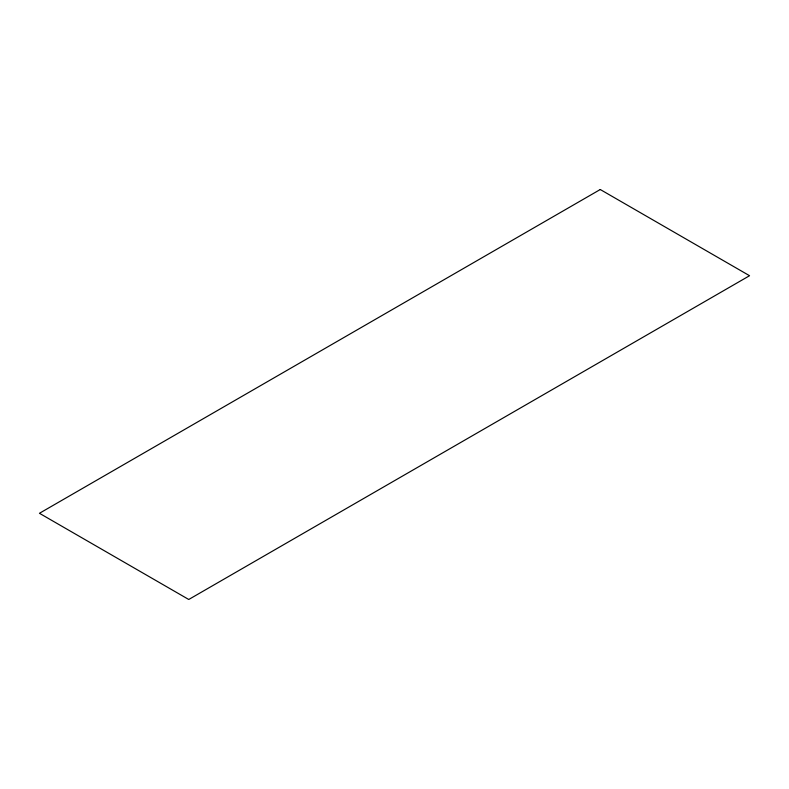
<?xml version="1.0" encoding="UTF-8"?>
<svg xmlns="http://www.w3.org/2000/svg" width="789" height="789" viewBox="0 0 789 789"><rect width="100%" height="100%" fill="white"/><g stroke="black" fill="none" stroke-linecap="round" stroke-linejoin="round"><path stroke-width="1.18" d="M600.251 189.518L39.45 513.284L188.749 599.482L749.55 275.716L600.251 189.518"/></g></svg>
